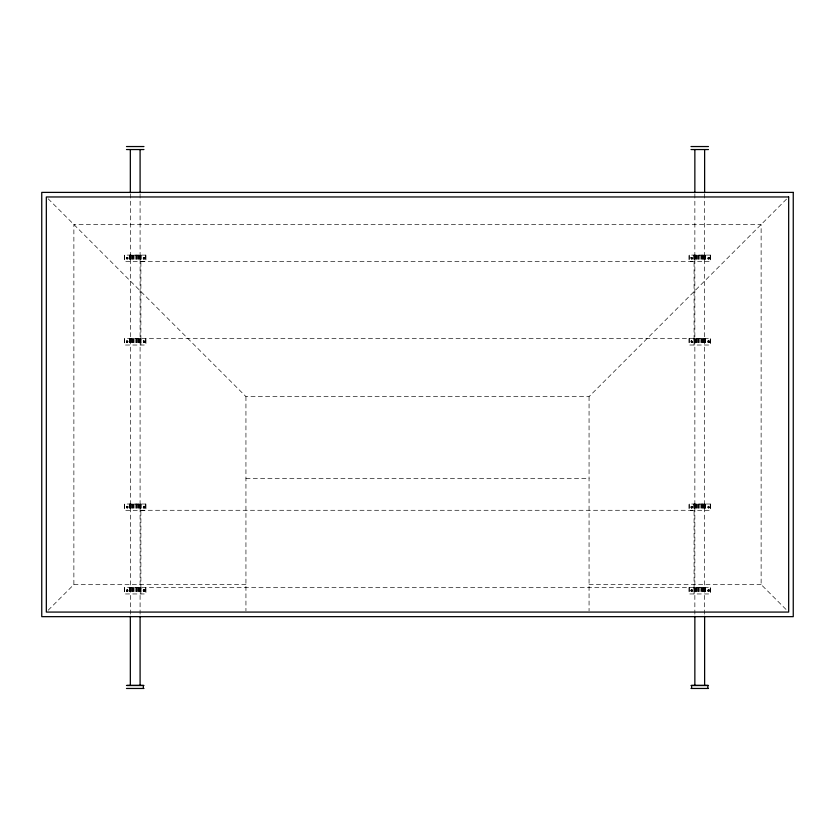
<?xml version="1.0" encoding="UTF-8"?>
<svg xmlns="http://www.w3.org/2000/svg" width="835" height="835" viewBox="0 0 835 835"><rect width="100%" height="100%" fill="white"/><g stroke="black" fill="none" stroke-linecap="round" stroke-linejoin="round"><path stroke-width="0.63" stroke-dasharray="4.17 3.13" d="M126.283 341.661L126.763 340.816M128.089 341.661L127.609 342.507M143.213 257.994L143.672 259.09M144.966 258.506L144.862 257.764M128.058 590.836L127.807 589.896M692.622 341.661L691.902 342.601M709.489 258.506L709.04 257.399M707.715 507.169L708.195 506.323M709.52 507.169L708.8 508.118M126.409 257.764L126.565 258.944M127.964 258.735L127.807 257.556M144.862 342.152L144.966 341.411M143.317 506.688L143.672 508.014M144.862 507.659L144.507 506.323M145.092 507.43L144.278 508.118M126.409 590.095L126.565 591.274M127.964 591.076L127.609 589.74M143.088 590.335L143.672 589.74M143.317 590.095L143.317 591.076M145.092 590.836L144.278 591.524M690.942 257.764L690.942 258.735M692.486 258.735L692.131 257.399M707.84 257.764L708.195 259.09M690.942 341.171L690.942 342.152M143.192 257.764L143.902 257.305M144.716 258.944L144.507 257.399M143.192 341.171L144.152 340.68L143.537 340.816M143.463 340.972L143.463 342.35M144.716 342.35L144.716 340.972M126.565 506.48L126.409 507.659M127.807 507.868L127.964 506.688M126.565 589.896L126.763 591.43M690.806 257.764L691.526 257.305M709.239 258.944L709.614 257.994L708.8 257.305M707.715 341.171L708.424 340.722M707.996 340.972L707.84 342.152M709.239 342.35L709.04 340.816M709.52 342.152L708.8 342.601M691.088 506.48L691.297 508.014M692.131 508.014L692.486 506.688M692.466 507.868L692.716 506.918L691.902 506.229M691.088 589.896L691.088 591.274M709.239 591.274L709.395 590.095M48.169 610.239L73.877 584.531L73.877 224.521L761.123 224.521L761.123 584.531L786.831 610.239M48.169 198.803L245.939 396.583L589.061 396.583L786.831 198.803M127.358 258.913L127.703 257.848L126.565 258.078L127.358 258.913L127.838 258.485M127.838 341.891L127.317 342.329L126.565 341.484L127.087 341.056L127.797 341.891M144.215 342.329L144.737 341.891L143.996 341.056L143.463 341.484L144.257 342.329L143.641 342.131M127.087 506.563L126.701 507.638L127.838 507.409L127.045 506.563L126.743 507.638M127.838 590.815L127.317 591.253L126.565 590.418L127.087 589.98L127.797 590.815M144.737 590.815L144.215 591.253L144.737 590.815L143.996 589.98L143.463 590.418L144.257 591.253M692.361 258.485L691.839 258.913L691.088 258.078L692.225 257.848L692.319 258.485M708.038 258.078L709.134 257.848L708.779 258.913L707.996 258.078L708.518 257.639M691.129 341.484L691.61 341.056L692.361 341.891L691.223 342.131L691.61 341.056M709.27 341.891L708.738 342.329L707.996 341.484L708.518 341.056L709.27 341.891L709.134 341.254M691.129 507.002L692.225 506.772L692.361 507.409L691.223 507.638L691.61 506.563M692.361 590.815L691.839 591.253L691.088 590.418L691.61 589.98L692.319 590.815M708.779 591.253L707.996 590.418L708.518 589.98L709.27 590.815L708.738 591.253L709.27 590.815M126.44 257.556L127.004 257.305M127.932 258.944L127.504 259.194M143.672 257.399L143.088 258.506L143.902 259.194M144.841 342.35L144.278 342.601M126.763 506.323L126.565 507.868M127.609 508.014L128.183 506.918L127.369 506.229M143.338 506.48L143.902 506.229M143.672 506.323L143.088 507.43L143.902 508.118M144.841 507.868L143.777 508.118M127.932 591.274L127.369 591.524M143.338 589.896L143.902 589.646M144.507 591.43L144.862 590.095M690.962 257.556L692.027 257.305M692.466 258.944L691.902 259.194M690.962 340.972L691.526 340.722M692.131 342.507L692.58 341.411M691.297 506.323L690.712 507.43L691.526 508.118M691.297 589.74L690.681 590.585L691.297 591.43M707.871 589.896L708.424 589.646M708.195 589.74L707.996 591.274M126.638 257.399L127.504 257.305M127.004 340.722L126.409 342.152M127.369 342.601L127.964 341.171M144.632 342.507L143.777 342.601M709.166 259.09L708.936 259.194M708.07 340.816L708.936 340.722M709.166 342.507L708.299 342.601M127.734 591.43L126.868 591.524M708.424 506.229L707.84 507.659M143.777 257.305L144.403 257.305M144.403 259.194L143.777 259.194M692.027 259.194L691.401 259.194M708.299 257.305L708.936 257.305M126.868 340.722L127.504 340.722M127.504 342.601L126.868 342.601M691.401 340.722L692.027 340.722M692.027 342.601L691.401 342.601M126.868 506.229L127.932 506.48M127.504 508.118L126.868 508.118M143.777 506.229L144.403 506.229M691.401 506.229L692.466 506.48M692.027 508.118L691.401 508.118M708.299 506.229L708.936 506.229M126.868 589.646L127.504 589.646M143.777 589.646L144.841 589.896M144.403 591.524L143.777 591.524M691.401 589.646L692.027 589.646M691.401 591.524L692.716 590.836L691.902 589.646M691.651 591.566L692.58 590.836L692.131 589.74M708.299 589.646L709.166 589.74M708.936 591.524L708.299 591.524M127.703 257.848L127.797 258.485M709.092 257.848L708.477 257.639M140.896 261.355L694.104 261.355M245.939 478.632L589.061 478.632M144.152 506.198L144.632 506.323M140.896 510.279L694.104 510.279M73.877 584.531L245.939 584.531M589.061 584.531L761.123 584.531M707.996 590.418L708.174 591.055M708.299 508.118L709.52 507.659L709.395 506.688M691.777 591.566L691.161 591.43M708.424 259.194L707.715 258.735M708.8 340.722L709.52 341.171M708.424 342.601L707.871 342.35M144.278 257.305L144.841 257.556M127.004 342.601L126.44 342.35M708.8 589.646L709.364 589.896M144.278 589.646L145.092 590.335M143.902 591.524L143.338 591.274M708.195 591.43L707.621 590.836M127.609 257.399L128.183 257.994M126.763 259.09L126.189 258.506M126.763 342.507L126.189 341.912M143.672 591.43L143.088 590.836M144.716 506.48L144.998 507.169M710.251 255.103L710.251 261.616M710.251 338.519L710.251 345.022M710.251 504.027L710.251 510.54M710.251 587.443L710.251 593.956M705.606 255.103L705.606 261.616M705.606 338.519L705.606 345.022M705.606 504.027L705.606 510.54M705.606 587.443L705.606 593.956M705.408 255.103L705.408 261.616M705.408 338.519L705.408 345.022M705.408 504.027L705.408 510.54M705.408 587.443L705.408 593.956M704.823 255.103L704.823 261.616M704.823 338.519L704.823 345.022M704.823 504.027L704.823 510.54M704.823 587.443L704.823 593.956M704.625 193.877L704.625 615.051M704.458 255.103L704.458 261.616M704.406 338.519L704.458 345.022M704.406 504.027L704.458 510.54M704.458 587.443L704.458 593.956M703.968 255.103L703.968 261.616M703.968 338.519L703.968 345.022M703.968 504.027L703.968 510.54M703.968 587.443L703.968 593.956M703.884 255.103L703.884 261.616M703.884 338.519L703.884 345.022M703.884 504.027L703.884 510.54M703.884 587.443L703.884 593.956M703.195 255.103L703.195 261.616M703.195 338.519L703.195 345.022M703.195 504.027L703.195 510.54M703.195 587.443L703.195 593.956M702.673 255.103L702.673 261.616M702.673 338.519L702.673 345.022M702.673 504.027L702.673 510.54M702.673 587.443L702.673 593.956M702.183 255.103L702.183 261.616M702.183 338.519L702.183 345.022M702.183 504.027L702.183 510.54M702.183 587.443L702.183 593.956M701.254 255.103L701.254 261.616M701.254 338.519L701.254 345.022M701.254 504.027L701.254 510.54M701.254 587.443L701.254 593.956M701.003 255.103L701.003 261.616M701.003 338.519L701.003 345.022M701.003 504.027L701.003 510.54M701.003 587.443L701.003 593.956M699.74 255.103L699.74 261.616M699.74 338.519L699.74 345.022M699.74 504.027L699.74 510.54M699.74 587.443L699.74 593.956M698.477 255.103L698.477 261.616M698.477 338.519L698.477 345.022M698.477 504.027L698.477 510.54M698.477 587.443L698.477 593.956M698.217 255.103L698.217 261.616M698.217 338.519L698.217 345.022M698.217 504.027L698.217 510.54M698.217 587.443L698.217 593.956M697.298 255.103L697.298 261.616M697.298 338.519L697.298 345.022M697.298 504.027L697.298 510.54M697.298 587.443L697.298 593.956M696.808 255.103L696.808 261.616M696.808 338.519L696.808 345.022M696.808 504.027L696.808 510.54M696.808 587.443L696.808 593.956M696.286 255.103L696.286 261.616M696.286 338.519L696.286 345.022M696.286 504.027L696.286 510.54M696.286 587.443L696.286 593.956M695.513 255.103L695.513 261.616M695.586 338.519L695.513 345.022M695.513 504.027L695.586 510.54M695.586 587.443L695.586 593.956M695.075 255.103L695.023 261.616M695.023 338.519L695.075 345.022M695.075 504.027L695.023 510.54M695.023 587.443L695.023 593.956M694.856 193.877L694.856 615.051M694.657 255.103L694.657 261.616M694.657 338.519L694.657 345.022M694.657 504.027L694.657 510.54M694.657 587.443L694.657 593.956M694.073 255.103L694.073 345.022M694.073 504.027L694.073 593.956M693.875 255.103L693.875 261.616M693.875 338.519L693.875 345.022M693.875 504.027L693.875 510.54M693.875 587.443L693.875 593.956M689.209 255.103L689.209 261.616M689.209 338.519L689.209 345.022M689.209 504.027L689.209 510.54M689.209 587.443L689.209 593.956M689.042 338.519L689.042 345.022L710.449 345.022L710.449 338.519L124.519 338.519L124.519 345.022L145.927 345.022L145.927 338.519M689.042 587.443L689.042 593.956L710.449 593.956L710.449 587.443L124.519 587.443L124.519 593.956L145.927 593.956L145.927 587.443M589.061 396.583L589.061 610.823M245.939 396.583L245.939 610.823M145.728 255.103L145.728 261.616M145.728 338.519L145.728 345.022M145.728 504.027L145.728 510.54M145.728 587.443L145.728 593.956M141.084 255.103L141.084 261.616M141.084 338.519L141.084 345.022M141.084 504.027L141.084 510.54M141.084 587.443L141.084 593.956M140.885 255.103L140.885 345.022M140.885 504.027L140.885 593.956M140.29 255.103L140.29 261.616M140.29 338.519L140.29 345.022M140.29 504.027L140.29 510.54M140.29 587.443L140.29 593.956M140.092 193.877L140.092 615.051M139.925 255.103L139.925 261.616M139.883 338.519L139.925 345.022M139.925 504.027L139.883 510.54M139.925 587.443L139.925 593.956M139.445 255.103L139.445 261.616M139.362 338.519L139.362 345.022M139.362 504.027L139.445 510.54M139.445 587.443L139.445 593.956M138.662 255.103L138.662 261.616M138.662 338.519L138.662 345.022M138.662 504.027L138.662 510.54M138.662 587.443L138.662 593.956M138.151 255.103L138.151 261.616M138.151 338.519L138.151 345.022M138.151 504.027L138.151 510.54M138.151 587.443L138.151 593.956M137.65 255.103L137.65 261.616M137.65 338.519L137.65 345.022M137.65 504.027L137.65 510.54M137.65 587.443L137.65 593.956M136.731 255.103L136.731 261.616M136.731 338.519L136.731 345.022M136.731 504.027L136.731 510.54M136.731 587.443L136.731 593.956M136.481 255.103L136.481 261.616M136.481 338.519L136.481 345.022M136.481 504.027L136.481 510.54M136.481 587.443L136.481 593.956M135.218 255.103L135.218 261.616M135.218 338.519L135.218 345.022M135.218 504.027L135.218 510.54M135.218 587.443L135.218 593.956M133.944 255.103L133.944 261.616M133.944 338.519L133.944 345.022M133.944 504.027L133.944 510.54M133.944 587.443L133.944 593.956M133.694 255.103L133.694 261.616M133.694 338.519L133.694 345.022M133.694 504.027L133.694 510.54M133.694 587.443L133.694 593.956M132.775 255.103L132.775 261.616M132.775 338.519L132.775 345.022M132.775 504.027L132.775 510.54M132.775 587.443L132.775 593.956M132.274 255.103L132.274 261.616M132.274 338.519L132.274 345.022M132.274 504.027L132.274 510.54M132.274 587.443L132.274 593.956M131.763 255.103L131.763 261.616M131.763 338.519L131.763 345.022M131.763 504.027L131.763 510.54M131.763 587.443L131.763 593.956M130.98 255.103L130.98 261.616M131.064 338.519L131.064 345.022M130.98 504.027L130.98 510.54M130.98 587.443L131.064 593.956M130.542 255.103L130.5 261.616M130.5 338.519L130.5 345.022M130.5 504.027L130.5 510.54M130.542 587.443L130.5 593.956M130.333 193.877L130.333 615.051M130.135 255.103L130.135 261.616M130.135 338.519L130.135 345.022M130.135 504.027L130.135 510.54M130.135 587.443L130.135 593.956M129.54 255.103L129.54 261.616M129.54 338.519L129.54 345.022M129.54 504.027L129.54 510.54M129.54 587.443L129.54 593.956M129.341 255.103L129.341 261.616M129.341 338.519L129.341 345.022M129.341 504.027L129.341 510.54M129.341 587.443L129.341 593.956M124.686 255.103L124.686 261.616M124.686 338.519L124.686 345.022M124.686 504.027L124.686 510.54M124.686 587.443L124.686 593.956M143.996 257.639L143.463 258.078L144.257 258.913L144.737 258.485L143.996 257.639M143.996 506.563L143.463 507.002L144.257 507.837L144.737 507.409L143.996 506.563M708.518 506.563L707.996 507.002L708.779 507.837L709.27 507.409L708.518 506.563M145.927 255.103L124.519 255.103L124.519 261.616L145.927 261.616L145.927 255.103M710.449 255.103L689.042 255.103L689.042 261.616L710.449 261.616L710.449 255.103M145.927 504.027L124.519 504.027L124.519 510.54L145.927 510.54L145.927 504.027M710.449 504.027L689.042 504.027L689.042 510.54L710.449 510.54L710.449 504.027"/><path stroke-width="1.25" d="M126.471 146.542L143.954 146.542M691.004 146.542L708.477 146.542M126.471 149.548L143.954 149.548M691.004 149.548L708.477 149.548M126.471 685.452L143.954 685.452M691.004 685.452L708.477 685.452M127.077 685.462L143.349 685.462L143.349 688.457M126.471 688.457L143.954 688.457M691.004 688.457L708.477 688.457M707.882 688.457L707.882 685.462L691.599 685.462L691.599 688.457M704.625 149.538L704.625 192.572M704.625 616.355L704.625 685.462M694.856 149.538L694.856 192.572M694.856 616.355L694.856 685.462M140.092 149.538L140.092 192.572M140.092 616.355L140.092 685.462M130.333 149.538L130.333 192.572M130.333 616.355L130.333 685.462M793.25 192.394L41.75 192.394L41.75 616.658L793.25 616.658L793.25 192.394M788.668 196.966L46.332 196.966L46.332 612.076L788.668 612.076L788.668 196.966"/></g></svg>
